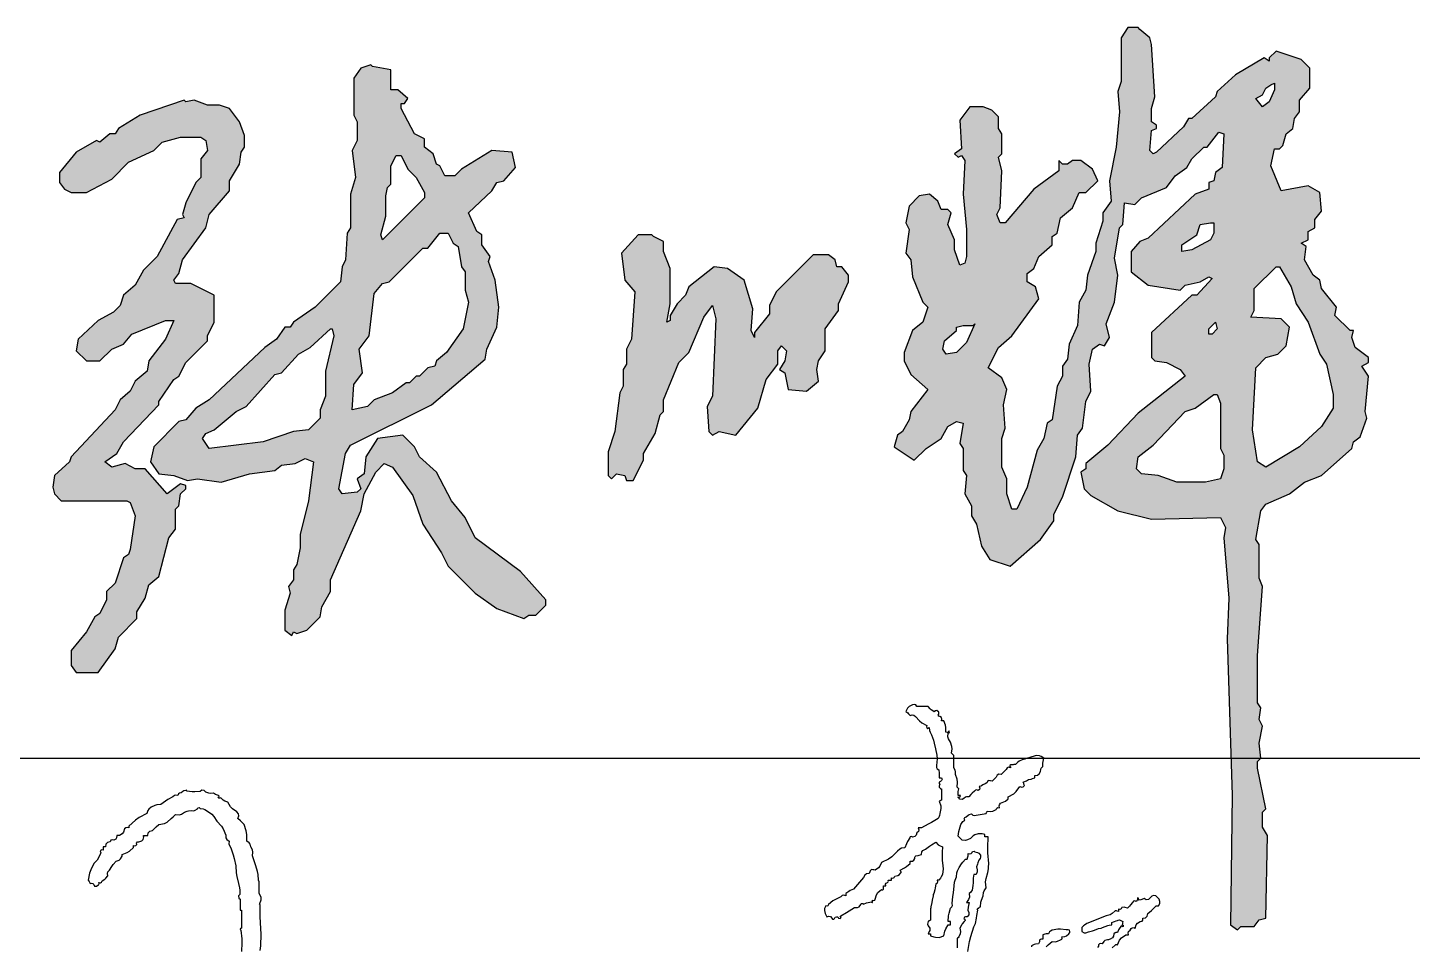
# Model space of a CAD drawing. Header units: millimetres. Extents: x 2359 to 61759, y 2141 to 44141.
# Drawn here: x 58725 to 60022, y 13033 to 13892 of the extents above; entities that cross this region are included whole.
import ezdxf

# ---------------------------------------------------------------- set-up
doc = ezdxf.new("R2010")
doc.units = ezdxf.units.MM
doc.header["$LTSCALE"] = 800
doc.layers.add('SX-TK-HF-20190012-S001-QM$0$电子签明', color=7, linetype='Continuous')

# ---------------------------------------------------------------- blocks, each defined once
blk = doc.blocks.new('AX-TK-HF-20190012-S001-TQ2$0$BZTQ')
at = {"color": 4}
blk.add_line((-70, 100.675), (0, 100.675), dxfattribs=at)
blk = doc.blocks.new('AX-TK-HF-20190012-S001-TQ2')
blk.add_blockref('AX-TK-HF-20190012-S001-TQ2$0$BZTQ', (0, 0))
blk = doc.blocks.new('SX-TK-HF-20190012-S001-QM$0$zhmh')
at = {"layer": 'SX-TK-HF-20190012-S001-QM$0$电子签明', "linetype": 'Continuous'}
h = blk.add_hatch(color=0, dxfattribs=at)
h.dxf.hatch_style = 1
h.paths.add_polyline_path([(444, 30), (441, 26), (441, 20), (438, 14), (435, -6), (432, -8), (430, -17), (426, -24), (420, -46), (414, -59), (411, -59), (408, -50), (408, -41), (405, -34), (405, -17), (407, -11), (406, 3), (408, 12), (405, 19), (397, 25), (403, 37), (411, 44), (427, 66), (425, 73), (420, 76), (420, 81), (424, 84), (427, 91), (435, 98), (435, 103), (438, 105), (440, 114), (447, 120), (451, 129), (455, 129), (462, 136), (459, 143), (452, 148), (447, 148), (444, 146), (441, 146), (439, 148), (439, 142), (424, 131), (407, 111), (404, 111), (402, 116), (404, 120), (405, 142), (403, 150), (405, 152), (405, 164), (403, 167), (403, 174), (399, 178), (394, 180), (386, 180), (380, 172), (381, 155), (377, 152), (379, 150), (381, 151), (383, 148), (382, 128), (384, 107), (384, 91), (383, 87), (380, 86), (377, 95), (377, 101), (373, 110), (375, 117), (373, 119), (369, 119), (367, 124), (362, 128), (356, 127), (350, 121), (348, 111), (350, 107), (348, 93), (351, 89), (352, 79), (358, 64), (361, 61), (358, 52), (352, 47), (347, 34), (347, 29), (351, 21), (361, 12), (351, -1), (350, -6), (346, -13), (343, -15), (341, -22), (353, -30), (360, -23), (369, -17), (373, -10), (378, -7), (382, -8), (380, -20), (382, -23), (382, -36), (384, -39), (383, -50), (387, -57), (387, -63), (390, -68), (393, -81), (398, -89), (410, -93), (428, -77), (436, -66), (436, -62), (441, -52), (449, -28), (450, -15), (453, -11), (455, 5), (458, 11), (457, 27), (459, 36), (463, 39), (466, 38), (469, 43), (467, 51), (472, 64), (474, 80), (472, 90), (475, 108), (477, 110), (478, 123), (484, 122), (488, 126), (503, 132), (508, 139), (515, 144), (518, 149), (525, 156), (527, 156), (534, 165), (537, 164), (536, 144), (532, 141), (531, 136), (528, 135), (528, 131), (520, 128), (492, 102), (487, 100), (482, 94), (482, 82), (492, 74), (511, 71), (514, 74), (523, 76), (528, 79), (530, 78), (521, 68), (518, 68), (494, 46), (494, 31), (496, 29), (503, 28), (511, 24), (514, 20), (486, -2), (468, -21), (455, -32), (455, -35), (452, -37), (454, -47), (458, -51), (474, -60), (494, -65), (535, -64), (538, -70), (537, -76), (540, -112), (539, -136), (542, -229), (541, -306), (545, -309), (547, -307), (555, -307), (558, -303), (562, -302), (563, -253), (560, -248), (560, -239), (562, -237), (557, -213), (557, -209), (559, -207), (558, -198), (560, -188), (558, -184), (559, -177), (557, -174), (557, -146), (560, -105), (558, -100), (558, -80), (556, -77), (559, -60), (562, -56), (576, -50), (585, -43), (595, -39), (613, -23), (614, -19), (618, -16), (622, -5), (621, -1), (623, 20), (619, 26), (623, 28), (623, 31), (615, 37), (613, 43), (614, 47), (612, 47), (603, 56), (604, 61), (595, 72), (594, 77), (590, 80), (585, 89), (586, 97), (583, 99), (587, 101), (587, 106), (591, 108), (591, 113), (595, 118), (594, 129), (587, 133), (571, 130), (565, 145), (567, 155), (570, 155), (572, 157), (574, 164), (578, 167), (579, 173), (582, 177), (582, 184), (588, 191), (588, 203), (583, 208), (568, 213), (564, 209), (564, 207), (561, 209), (544, 199), (533, 189), (532, 186), (518, 173), (516, 173), (513, 168), (497, 153), (495, 152), (493, 154), (494, 166), (497, 167), (497, 169), (494, 171), (494, 179), (496, 186), (494, 217), (493, 221), (487, 226), (486, 227), (480, 227), (476, 221), (476, 195), (474, 189), (475, 177), (473, 156), (469, 136), (470, 124), (465, 117), (465, 112), (461, 99), (461, 94), (456, 80), (455, 71), (451, 64), (450, 50), (445, 39)])
h.paths.add_polyline_path([(389, 51), (384, 40), (378, 34), (372, 33), (370, 36), (371, 41), (378, 47), (378, 49), (382, 50), (388, 50)], flags=16)
h.paths.add_polyline_path([(514, -1), (520, 1), (531, 9), (533, 9), (535, 4), (535, -23), (537, -27), (537, -35), (535, -41), (526, -43), (509, -43), (498, -39), (488, -38), (485, -35), (486, -28), (495, -21)], flags=16)
h.paths.add_polyline_path([(528, 45), (528, 48), (531, 51), (532, 52), (533, 48), (530, 45)], flags=16)
h.paths.add_polyline_path([(512, 94), (512, 98), (521, 104), (523, 110), (529, 111), (531, 111), (531, 105), (529, 101), (518, 95)], flags=16)
h.paths.add_polyline_path([(553, 55), (555, 59), (555, 72), (568, 85), (570, 85), (577, 73), (580, 63), (587, 52), (594, 33), (598, 27), (602, 9), (602, 1), (595, -10), (582, -22), (562, -34), (557, -31), (554, -12), (556, 25), (562, 31), (569, 33), (574, 38), (576, 49), (571, 54)], flags=16)
h.paths.add_polyline_path([(560, 180), (556, 185), (560, 187), (562, 191), (565, 193), (567, 194), (567, 190), (564, 183)], flags=16)
h = blk.add_hatch(color=0, dxfattribs=at)
h.dxf.hatch_style = 1
h.paths.add_polyline_path([(-3, 61), (-16, 52), (-18, 49), (-21, 49), (-26, 42), (-33, 37), (-66, 6), (-74, 1), (-80, -6), (-84, -7), (-99, -22), (-101, -31), (-96, -38), (-87, -39), (-79, -42), (-73, -41), (-59, -43), (-42, -38), (-27, -36), (-23, -33), (-15, -32), (-9, -29), (-4, -31), (-7, -54), (-12, -74), (-12, -82), (-14, -92), (-16, -95), (-16, -101), (-19, -105), (-18, -109), (-21, -119), (-21, -131), (-17, -134), (-16, -132), (-14, -133), (-8, -131), (0, -123), (1, -117), (6, -108), (6, -101), (24, -60), (26, -50), (33, -37), (38, -32), (43, -34), (55, -51), (61, -68), (72, -85), (76, -93), (92, -109), (105, -118), (121, -124), (124, -122), (128, -122), (134, -116), (134, -113), (119, -96), (92, -76), (86, -64), (78, -54), (69, -37), (59, -28), (56, -22), (49, -15), (34, -17), (27, -28), (26, -38), (22, -41), (24, -47), (22, -49), (13, -50), (11, -47), (15, -26), (18, -21), (66, 3), (98, 30), (99, 36), (105, 49), (106, 61), (104, 77), (100, 88), (101, 91), (96, 98), (96, 104), (93, 106), (88, 117), (102, 130), (105, 135), (109, 136), (116, 144), (114, 153), (102, 154), (84, 143), (80, 139), (74, 139), (71, 145), (69, 146), (67, 152), (62, 156), (62, 161), (56, 164), (48, 179), (48, 182), (50, 182), (52, 185), (46, 190), (42, 190), (42, 202), (31, 204), (30, 205), (24, 203), (20, 197), (20, 175), (22, 171), (22, 160), (19, 154), (21, 138), (18, 128), (18, 108), (16, 105), (15, 89), (13, 85), (12, 76)])
h.paths.add_polyline_path([(32, 69), (37, 75), (41, 76), (61, 96), (64, 96), (71, 105), (76, 105), (79, 99), (82, 97), (84, 85), (86, 82), (86, 71), (88, 64), (85, 48), (75, 34), (69, 29), (68, 26), (64, 25), (59, 20), (57, 20), (53, 16), (51, 16), (43, 10), (32, 6), (28, 2), (19, 0), (20, 15), (25, 22), (23, 36), (29, 44)], flags=16)
h.paths.add_polyline_path([(7, 48), (8, 44), (3, 23), (3, 8), (0, 0), (0, -5), (-7, -12), (-16, -13), (-34, -19), (-66, -23), (-70, -17), (-68, -14), (-63, -12), (-50, -1), (-44, 2), (-27, 21), (-23, 22), (-13, 33), (-6, 37), (6, 48)], flags=16)
h.paths.add_polyline_path([(37, 101), (36, 104), (39, 115), (39, 127), (40, 132), (42, 134), (42, 145), (45, 151), (48, 151), (52, 143), (57, 138), (62, 129), (62, 126)], flags=16)
h = blk.add_hatch(color=0, dxfattribs=at)
h.dxf.hatch_style = 1
h.paths.add_polyline_path([(-86, 75), (-87, 77), (-84, 81), (-82, 89), (-68, 108), (-66, 116), (-54, 130), (-54, 136), (-48, 146), (-47, 153), (-45, 156), (-45, 163), (-48, 171), (-54, 179), (-60, 181), (-67, 181), (-75, 184), (-80, 183), (-81, 184), (-107, 175), (-120, 167), (-122, 164), (-125, 164), (-131, 159), (-133, 160), (-145, 153), (-155, 141), (-155, 135), (-152, 131), (-148, 129), (-139, 129), (-124, 137), (-114, 147), (-99, 154), (-94, 159), (-83, 162), (-71, 162), (-68, 160), (-67, 154), (-71, 149), (-71, 138), (-74, 135), (-80, 123), (-82, 116), (-81, 114), (-85, 113), (-97, 91), (-105, 83), (-110, 74), (-117, 68), (-119, 62), (-123, 58), (-132, 53), (-144, 42), (-145, 35), (-139, 29), (-131, 29), (-124, 36), (-117, 39), (-112, 45), (-92, 53), (-87, 53), (-92, 42), (-102, 29), (-103, 23), (-110, 17), (-113, 11), (-119, 6), (-122, 0), (-148, -28), (-149, -31), (-158, -39), (-159, -46), (-158, -50), (-154, -54), (-115, -54), (-113, -55), (-110, -63), (-113, -83), (-114, -86), (-117, -88), (-122, -103), (-127, -108), (-127, -113), (-131, -121), (-134, -123), (-139, -132), (-148, -143), (-148, -152), (-145, -156), (-132, -156), (-122, -142), (-120, -135), (-109, -124), (-109, -120), (-104, -112), (-102, -104), (-96, -99), (-90, -76), (-86, -71), (-86, -59), (-84, -57), (-83, -50), (-80, -47), (-80, -45), (-83, -44), (-91, -50), (-104, -35), (-110, -35), (-116, -32), (-124, -34), (-128, -31), (-121, -26), (-117, -19), (-96, 3), (-96, 5), (-87, 18), (-84, 20), (-80, 28), (-67, 41), (-67, 44), (-63, 52), (-63, 68), (-77, 75)])
h = blk.add_hatch(color=0, dxfattribs=at)
h.dxf.hatch_style = 1
h.paths.add_polyline_path([(219, 34), (228, 55), (233, 62), (235, 54), (233, 8), (230, 2), (231, -13), (233, -15), (237, -13), (247, -15), (260, 1), (265, 18), (272, 27), (272, 35), (274, 38), (277, 35), (276, 29), (273, 24), (276, 22), (278, 12), (289, 11), (296, 17), (295, 24), (296, 29), (300, 35), (300, 48), (308, 59), (308, 63), (314, 76), (314, 80), (310, 85), (307, 85), (306, 89), (302, 92), (293, 92), (271, 70), (267, 62), (267, 57), (258, 46), (258, 43), (256, 47), (257, 60), (252, 77), (242, 84), (234, 85), (219, 73), (217, 68), (212, 63), (208, 56), (208, 53), (206, 52), (208, 63), (208, 84), (204, 94), (204, 100), (198, 103), (197, 104), (189, 104), (179, 93), (181, 77), (187, 70), (185, 42), (182, 36), (182, 27), (180, 24), (180, 14), (178, 10), (175, -13), (171, -25), (171, -39), (173, -41), (176, -38), (181, -39), (182, -42), (186, -42), (192, -30), (192, -26), (199, -14), (202, -3), (204, -1), (204, 6), (213, 28)])
at = {"layer": 'SX-TK-HF-20190012-S001-QM$0$电子签明', "color": 0, "linetype": 'Continuous'}
for points in [[(487, 226), (486, 227), (480, 227), (476, 221), (476, 195), (474, 189), (475, 177), (473, 156), (469, 136), (470, 124), (465, 117), (465, 112), (461, 99), (461, 94), (456, 80), (455, 71), (451, 64), (450, 50), (445, 39), (444, 30), (441, 26), (441, 20), (438, 14), (435, -6), (432, -8), (430, -17), (426, -24), (420, -46), (414, -59), (411, -59), (408, -50), (408, -41), (405, -34), (405, -17), (407, -11), (406, 3), (408, 12), (405, 19), (397, 25), (403, 37), (411, 44), (427, 66), (425, 73), (420, 76), (420, 81), (424, 84), (427, 91), (435, 98), (435, 103), (438, 105), (440, 114), (447, 120), (451, 129), (455, 129), (462, 136), (459, 143), (452, 148), (447, 148), (444, 146), (441, 146), (439, 148), (439, 142), (424, 131), (407, 111), (404, 111), (402, 116), (404, 120), (405, 142), (403, 150), (405, 152), (405, 164), (403, 167), (403, 174), (399, 178), (394, 180), (386, 180), (380, 172), (381, 155), (377, 152), (379, 150), (381, 151), (383, 148), (382, 128), (384, 107), (384, 91), (383, 87), (380, 86), (377, 95), (377, 101), (373, 110), (375, 117), (373, 119), (369, 119), (367, 124), (362, 128), (356, 127), (350, 121), (348, 111), (350, 107), (348, 93), (351, 89), (352, 79), (358, 64), (361, 61), (358, 52), (352, 47), (347, 34), (347, 29), (351, 21), (361, 12), (351, -1), (350, -6), (346, -13), (343, -15), (341, -22), (353, -30), (360, -23), (369, -17), (373, -10), (378, -7), (382, -8), (380, -20), (382, -23), (382, -36), (384, -39), (383, -50), (387, -57), (387, -63), (390, -68), (393, -81), (398, -89), (410, -93), (428, -77), (436, -66), (436, -62), (441, -52), (449, -28), (450, -15), (453, -11), (455, 5), (458, 11), (457, 27), (459, 36), (463, 39), (466, 38), (469, 43), (467, 51), (472, 64), (474, 80), (472, 90), (475, 108), (477, 110), (478, 123), (484, 122), (488, 126), (503, 132), (508, 139), (515, 144), (518, 149), (525, 156), (527, 156), (534, 165), (537, 164), (536, 144), (532, 141), (531, 136), (528, 135), (528, 131), (520, 128), (492, 102), (487, 100), (482, 94), (482, 82), (492, 74), (511, 71), (514, 74), (523, 76), (528, 79), (530, 78), (521, 68), (518, 68), (494, 46), (494, 31), (496, 29), (503, 28), (511, 24), (514, 20), (486, -2), (468, -21), (455, -32), (455, -35), (452, -37), (454, -47), (458, -51), (474, -60), (494, -65), (535, -64), (538, -70), (537, -76), (540, -112), (539, -136), (542, -229), (541, -306), (545, -309), (547, -307), (555, -307), (558, -303), (562, -302), (563, -253), (560, -248), (560, -239), (562, -237), (557, -213), (557, -209), (559, -207), (558, -198), (560, -188), (558, -184), (559, -177), (557, -174), (557, -146), (560, -105), (558, -100), (558, -80), (556, -77), (559, -60), (562, -56), (576, -50), (585, -43), (595, -39), (613, -23), (614, -19), (618, -16), (622, -5), (621, -1), (623, 20), (619, 26), (623, 28), (623, 31), (615, 37), (613, 43), (614, 47), (612, 47), (603, 56), (604, 61), (595, 72), (594, 77), (590, 80), (585, 89), (586, 97), (583, 99), (587, 101), (587, 106), (591, 108), (591, 113), (595, 118), (594, 129), (587, 133), (571, 130), (565, 145), (567, 155), (570, 155), (572, 157), (574, 164), (578, 167), (579, 173), (582, 177), (582, 184), (588, 191), (588, 203), (583, 208), (568, 213), (564, 209), (564, 207), (561, 209), (544, 199), (533, 189), (532, 186), (518, 173), (516, 173), (513, 168), (497, 153), (495, 152), (493, 154), (494, 166), (497, 167), (497, 169), (494, 171), (494, 179), (496, 186), (494, 217), (493, 221), (487, 226)], [(31, 204), (30, 205), (24, 203), (20, 197), (20, 175), (22, 171), (22, 160), (19, 154), (21, 138), (18, 128), (18, 108), (16, 105), (15, 89), (13, 85), (12, 76), (-3, 61), (-16, 52), (-18, 49), (-21, 49), (-26, 42), (-33, 37), (-66, 6), (-74, 1), (-80, -6), (-84, -7), (-99, -22), (-101, -31), (-96, -38), (-87, -39), (-79, -42), (-73, -41), (-59, -43), (-42, -38), (-27, -36), (-23, -33), (-15, -32), (-9, -29), (-4, -31), (-7, -54), (-12, -74), (-12, -82), (-14, -92), (-16, -95), (-16, -101), (-19, -105), (-18, -109), (-21, -119), (-21, -131), (-17, -134), (-16, -132), (-14, -133), (-8, -131), (0, -123), (1, -117), (6, -108), (6, -101), (24, -60), (26, -50), (33, -37), (38, -32), (43, -34), (55, -51), (61, -68), (72, -85), (76, -93), (92, -109), (105, -118), (121, -124), (124, -122), (128, -122), (134, -116), (134, -113), (119, -96), (92, -76), (86, -64), (78, -54), (69, -37), (59, -28), (56, -22), (49, -15), (34, -17), (27, -28), (26, -38), (22, -41), (24, -47), (22, -49), (13, -50), (11, -47), (15, -26), (18, -21), (66, 3), (98, 30), (99, 36), (105, 49), (106, 61), (104, 77), (100, 88), (101, 91), (96, 98), (96, 104), (93, 106), (88, 117), (102, 130), (105, 135), (109, 136), (116, 144), (114, 153), (102, 154), (84, 143), (80, 139), (74, 139), (71, 145), (69, 146), (67, 152), (62, 156), (62, 161), (56, 164), (48, 179), (48, 182), (50, 182), (52, 185), (46, 190), (42, 190), (42, 202), (31, 204)], [(565, 193), (567, 194), (567, 190), (564, 183), (560, 180), (556, 185), (560, 187), (562, 191), (565, 193)], [(-80, 183), (-81, 184), (-107, 175), (-120, 167), (-122, 164), (-125, 164), (-131, 159), (-133, 160), (-145, 153), (-155, 141), (-155, 135), (-152, 131), (-148, 129), (-139, 129), (-124, 137), (-114, 147), (-99, 154), (-94, 159), (-83, 162), (-71, 162), (-68, 160), (-67, 154), (-71, 149), (-71, 138), (-74, 135), (-80, 123), (-82, 116), (-81, 114), (-85, 113), (-97, 91), (-105, 83), (-110, 74), (-117, 68), (-119, 62), (-123, 58), (-132, 53), (-144, 42), (-145, 35), (-139, 29), (-131, 29), (-124, 36), (-117, 39), (-112, 45), (-92, 53), (-87, 53), (-92, 42), (-102, 29), (-103, 23), (-110, 17), (-113, 11), (-119, 6), (-122, 0), (-148, -28), (-149, -31), (-158, -39), (-159, -46), (-158, -50), (-154, -54), (-115, -54), (-113, -55), (-110, -63), (-113, -83), (-114, -86), (-117, -88), (-122, -103), (-127, -108), (-127, -113), (-131, -121), (-134, -123), (-139, -132), (-148, -143), (-148, -152), (-145, -156), (-132, -156), (-122, -142), (-120, -135), (-109, -124), (-109, -120), (-104, -112), (-102, -104), (-96, -99), (-90, -76), (-86, -71), (-86, -59), (-84, -57), (-83, -50), (-80, -47), (-80, -45), (-83, -44), (-91, -50), (-104, -35), (-110, -35), (-116, -32), (-124, -34), (-128, -31), (-121, -26), (-117, -19), (-96, 3), (-96, 5), (-87, 18), (-84, 20), (-80, 28), (-67, 41), (-67, 44), (-63, 52), (-63, 68), (-77, 75), (-86, 75), (-87, 77), (-84, 81), (-82, 89), (-68, 108), (-66, 116), (-54, 130), (-54, 136), (-48, 146), (-47, 153), (-45, 156), (-45, 163), (-48, 171), (-54, 179), (-60, 181), (-67, 181), (-75, 184), (-80, 183)], [(45, 151), (48, 151), (52, 143), (57, 138), (62, 129), (62, 126), (37, 101), (36, 104), (39, 115), (39, 127), (40, 132), (42, 134), (42, 145), (45, 151)], [(529, 111), (531, 111), (531, 105), (529, 101), (518, 95), (512, 94), (512, 98), (521, 104), (523, 110), (529, 111)], [(71, 105), (76, 105), (79, 99), (82, 97), (84, 85), (86, 82), (86, 71), (88, 64), (85, 48), (75, 34), (69, 29), (68, 26), (64, 25), (59, 20), (57, 20), (53, 16), (51, 16), (43, 10), (32, 6), (28, 2), (19, 0), (20, 15), (25, 22), (23, 36), (29, 44), (32, 69), (37, 75), (41, 76), (61, 96), (64, 96), (71, 105)], [(198, 103), (197, 104), (189, 104), (179, 93), (181, 77), (187, 70), (185, 42), (182, 36), (182, 27), (180, 24), (180, 14), (178, 10), (175, -13), (171, -25), (171, -39), (173, -41), (176, -38), (181, -39), (182, -42), (186, -42), (192, -30), (192, -26), (199, -14), (202, -3), (204, -1), (204, 6), (213, 28), (219, 34), (228, 55), (233, 62), (235, 54), (233, 8), (230, 2), (231, -13), (233, -15), (237, -13), (247, -15), (260, 1), (265, 18), (272, 27), (272, 35), (274, 38), (277, 35), (276, 29), (273, 24), (276, 22), (278, 12), (289, 11), (296, 17), (295, 24), (296, 29), (300, 35), (300, 48), (308, 59), (308, 63), (314, 76), (314, 80), (310, 85), (307, 85), (306, 89), (302, 92), (293, 92), (271, 70), (267, 62), (267, 57), (258, 46), (258, 43), (256, 47), (257, 60), (252, 77), (242, 84), (234, 85), (219, 73), (217, 68), (212, 63), (208, 56), (208, 53), (206, 52), (208, 63), (208, 84), (204, 94), (204, 100), (198, 103)], [(568, 85), (570, 85), (577, 73), (580, 63), (587, 52), (594, 33), (598, 27), (602, 9), (602, 1), (595, -10), (582, -22), (562, -34), (557, -31), (554, -12), (556, 25), (562, 31), (569, 33), (574, 38), (576, 49), (571, 54), (553, 55), (555, 59), (555, 72), (568, 85)], [(382, 50), (388, 50), (389, 51), (384, 40), (378, 34), (372, 33), (370, 36), (371, 41), (378, 47), (378, 49), (382, 50)], [(531, 51), (532, 52), (533, 48), (530, 45), (528, 45), (528, 48), (531, 51)], [(6, 48), (7, 48), (8, 44), (3, 23), (3, 8), (0, 0), (0, -5), (-7, -12), (-16, -13), (-34, -19), (-66, -23), (-70, -17), (-68, -14), (-63, -12), (-50, -1), (-44, 2), (-27, 21), (-23, 22), (-13, 33), (-6, 37), (6, 48)], [(531, 9), (533, 9), (535, 4), (535, -23), (537, -27), (537, -35), (535, -41), (526, -43), (509, -43), (498, -39), (488, -38), (485, -35), (486, -28), (495, -21), (514, -1), (520, 1), (531, 9)]]:
    blk.add_lwpolyline(points, dxfattribs=at)
blk = doc.blocks.new('SX-TK-HF-20190012-S001-QM$0$马传喜', base_point=(11.482, 19.802))
at = {"layer": 'SX-TK-HF-20190012-S001-QM$0$电子签明'}
for points in [[(37.632, 26.122), (37.667, 26.152), (37.674, 26.16), (37.684, 26.163), (37.695, 26.158), (37.723, 26.217), (37.747, 26.245), (37.799, 26.283), (37.813, 26.283), (37.82, 26.283), (37.834, 26.283), (37.828, 26.307), (37.835, 26.326), (37.855, 26.339), (37.866, 26.36), (37.88, 26.37), (37.903, 26.374), (37.906, 26.368), (37.911, 26.366), (37.917, 26.367), (37.931, 26.406), (37.946, 26.426), (37.98, 26.45), (37.995, 26.451), (38.003, 26.454), (38.014, 26.464), (38.014, 26.475), (38.014, 26.481), (38.014, 26.492), (38.048, 26.496), (38.069, 26.515), (38.077, 26.547), (38.119, 26.586), (38.14, 26.605), (38.181, 26.645), (38.192, 26.645), (38.198, 26.645), (38.209, 26.645), (38.225, 26.674), (38.227, 26.697), (38.216, 26.728), (38.199, 26.745), (38.191, 26.753), (38.174, 26.77), (38.144, 26.772), (38.125, 26.764), (38.105, 26.742), (38.082, 26.722), (38.055, 26.719), (38.028, 26.735), (38.002, 26.723), (37.988, 26.718), (37.959, 26.714), (37.965, 26.725), (37.957, 26.741), (37.945, 26.742), (37.947, 26.724), (37.943, 26.713), (37.931, 26.7), (37.912, 26.707), (37.895, 26.702), (37.883, 26.686), (37.86, 26.656), (37.847, 26.642), (37.82, 26.617), (37.793, 26.625), (37.778, 26.627), (37.751, 26.624), (37.742, 26.607), (37.727, 26.6), (37.709, 26.603), (37.709, 26.592), (37.709, 26.586), (37.709, 26.575), (37.692, 26.579), (37.684, 26.58), (37.667, 26.582), (37.629, 26.548), (37.605, 26.534), (37.556, 26.52), (37.459, 26.481), (37.41, 26.462), (37.313, 26.422), (37.286, 26.405), (37.274, 26.395), (37.25, 26.374), (37.25, 26.354), (37.25, 26.345), (37.25, 26.325), (37.28, 26.309), (37.302, 26.307), (37.334, 26.318), (37.385, 26.332), (37.41, 26.34), (37.459, 26.36), (37.493, 26.366), (37.511, 26.372), (37.542, 26.388), (37.575, 26.399), (37.592, 26.403), (37.626, 26.409), (37.626, 26.42), (37.626, 26.425), (37.626, 26.436), (37.648, 26.445), (37.659, 26.449), (37.681, 26.457), (37.698, 26.463), (37.706, 26.465), (37.723, 26.471), (37.739, 26.462), (37.747, 26.458), (37.764, 26.45), (37.761, 26.434), (37.76, 26.425), (37.757, 26.409), (37.766, 26.402), (37.766, 26.387), (37.757, 26.381), (37.755, 26.389), (37.744, 26.393), (37.737, 26.388), (37.717, 26.359), (37.708, 26.344), (37.695, 26.311), (37.678, 26.313), (37.666, 26.309), (37.653, 26.297), (37.648, 26.264), (37.634, 26.245), (37.605, 26.228), (37.591, 26.223), (37.584, 26.221), (37.57, 26.221), (37.54, 26.21), (37.525, 26.199), (37.507, 26.172), (37.487, 26.176), (37.474, 26.172), (37.459, 26.158), (37.461, 26.141), (37.449, 26.126)], [(36.808, 26.131), (36.832, 26.157), (36.882, 26.2), (36.925, 26.197), (36.949, 26.202), (36.986, 26.221), (37, 26.227), (37.006, 26.242), (37, 26.256), (37.04, 26.26), (37.062, 26.27), (37.091, 26.297), (37.1, 26.311), (37.102, 26.323), (37.098, 26.339), (37.081, 26.343), (37.073, 26.344), (37.056, 26.346), (36.987, 26.355), (36.95, 26.353), (36.882, 26.339), (36.859, 26.329), (36.847, 26.319), (36.834, 26.297), (36.805, 26.295), (36.791, 26.292), (36.764, 26.283), (36.764, 26.261), (36.764, 26.25), (36.764, 26.228), (36.747, 26.23), (36.735, 26.226), (36.723, 26.214), (36.725, 26.197), (36.721, 26.185), (36.709, 26.172), (36.674, 26.167), (36.656, 26.161), (36.625, 26.145), (36.625, 26.133)], [(35.827, 26.075), (35.851, 26.199), (35.867, 26.26), (35.903, 26.381), (35.911, 26.397), (35.915, 26.406), (35.924, 26.422), (35.935, 26.489), (35.94, 26.522), (35.952, 26.589), (35.946, 26.6), (35.953, 26.615), (35.965, 26.617), (35.97, 26.626), (35.976, 26.629), (35.986, 26.631), (35.992, 26.688), (36, 26.717), (36.021, 26.77), (36.025, 26.811), (36.033, 26.833), (36.056, 26.867), (36.051, 26.945), (36.056, 26.986), (36.077, 27.061), (36.085, 27.105), (36.088, 27.128), (36.09, 27.173), (36.08, 27.306), (36.078, 27.373), (36.084, 27.506), (36.067, 27.506), (36.058, 27.506), (36.042, 27.506), (36.042, 27.517), (36.042, 27.523), (36.042, 27.534), (36.009, 27.541), (35.992, 27.542), (35.958, 27.541), (35.916, 27.528), (35.894, 27.516), (35.861, 27.485), (35.823, 27.466), (35.799, 27.461), (35.757, 27.464), (35.738, 27.484), (35.728, 27.493), (35.708, 27.513), (35.716, 27.572), (35.723, 27.602), (35.743, 27.659), (35.758, 27.685), (35.768, 27.697), (35.792, 27.714), (35.784, 27.73), (35.79, 27.748), (35.806, 27.756), (35.831, 27.774), (35.845, 27.782), (35.875, 27.791), (35.892, 27.776), (35.908, 27.772), (35.931, 27.777), (35.981, 27.785), (36.006, 27.789), (36.056, 27.798), (36.061, 27.809), (36.064, 27.814), (36.07, 27.826), (36.115, 27.822), (36.14, 27.826), (36.181, 27.846), (36.189, 27.863), (36.204, 27.87), (36.222, 27.867), (36.218, 27.89), (36.222, 27.905), (36.236, 27.923), (36.277, 27.941), (36.297, 27.952), (36.334, 27.978), (36.334, 27.989), (36.334, 27.995), (36.334, 28.006), (36.401, 28.043), (36.433, 28.07), (36.479, 28.131), (36.501, 28.123), (36.52, 28.128), (36.535, 28.145), (36.529, 28.162), (36.527, 28.17), (36.521, 28.187), (36.548, 28.198), (36.56, 28.205), (36.584, 28.221), (36.618, 28.226), (36.635, 28.231), (36.667, 28.242), (36.667, 28.253), (36.667, 28.259), (36.667, 28.27), (36.7, 28.276), (36.72, 28.289), (36.736, 28.319), (36.739, 28.346), (36.746, 28.361), (36.764, 28.381), (36.764, 28.423), (36.767, 28.445), (36.778, 28.485), (36.744, 28.509), (36.722, 28.517), (36.681, 28.52), (36.645, 28.507), (36.627, 28.501), (36.591, 28.492), (36.557, 28.481), (36.541, 28.476), (36.507, 28.465), (36.47, 28.449), (36.452, 28.437), (36.424, 28.409), (36.404, 28.406), (36.395, 28.405), (36.375, 28.402), (36.364, 28.404), (36.353, 28.393), (36.354, 28.381), (36.36, 28.378), (36.362, 28.373), (36.361, 28.367), (36.338, 28.373), (36.319, 28.366), (36.306, 28.346), (36.281, 28.321), (36.268, 28.309), (36.243, 28.284), (36.215, 28.286), (36.194, 28.275), (36.181, 28.249), (36.161, 28.23), (36.152, 28.22), (36.132, 28.201), (36.113, 28.203), (36.103, 28.205), (36.084, 28.208), (36.064, 28.178), (36.047, 28.165), (36.014, 28.152), (35.998, 28.142), (35.99, 28.138), (35.972, 28.131), (35.979, 28.112), (35.974, 28.095), (35.958, 28.083), (35.941, 28.091), (35.924, 28.089), (35.91, 28.076), (35.882, 28.048), (35.868, 28.034), (35.84, 28.006), (35.814, 28.006), (35.799, 28.001), (35.778, 27.985), (35.758, 27.97), (35.731, 27.973), (35.715, 27.992), (35.71, 27.995), (35.708, 28), (35.708, 28.006), (35.719, 28), (35.735, 28.008), (35.736, 28.02), (35.725, 28.02), (35.72, 28.02), (35.708, 28.02), (35.708, 28.053), (35.709, 28.07), (35.715, 28.103), (35.707, 28.112), (35.703, 28.116), (35.695, 28.124), (35.7, 28.188), (35.695, 28.223), (35.674, 28.284), (35.673, 28.318), (35.669, 28.337), (35.653, 28.367), (35.653, 28.428), (35.653, 28.459), (35.653, 28.52), (35.642, 28.531), (35.636, 28.537), (35.625, 28.548), (35.633, 28.603), (35.63, 28.634), (35.611, 28.687), (35.587, 28.726), (35.58, 28.752), (35.583, 28.798), (35.594, 28.802), (35.598, 28.817), (35.59, 28.826), (35.584, 28.812), (35.57, 28.806), (35.556, 28.812), (35.555, 28.869), (35.549, 28.898), (35.528, 28.951), (35.517, 28.951), (35.511, 28.951), (35.5, 28.951), (35.506, 28.974), (35.499, 28.993), (35.479, 29.006), (35.467, 29.009), (35.46, 29.023), (35.465, 29.034), (35.466, 29.06), (35.442, 29.081), (35.417, 29.076), (35.416, 29.07), (35.408, 29.066), (35.403, 29.069), (35.372, 29.09), (35.357, 29.103), (35.333, 29.131), (35.278, 29.131), (35.25, 29.131), (35.194, 29.131), (35.18, 29.151), (35.162, 29.158), (35.139, 29.152), (35.097, 29.131), (35.077, 29.111), (35.055, 29.069), (35.079, 29.051), (35.09, 29.041), (35.111, 29.02), (35.136, 29.026), (35.154, 29.023), (35.174, 29.006), (35.224, 28.953), (35.255, 28.929), (35.319, 28.895), (35.314, 28.879), (35.316, 28.867), (35.326, 28.854), (35.331, 28.862), (35.337, 28.866), (35.347, 28.867), (35.351, 28.83), (35.357, 28.81), (35.375, 28.777), (35.4, 28.709), (35.41, 28.674), (35.424, 28.603), (35.443, 28.522), (35.446, 28.478), (35.438, 28.395), (35.437, 28.37), (35.445, 28.354), (35.465, 28.34), (35.47, 28.301), (35.472, 28.281), (35.472, 28.242), (35.483, 28.242), (35.489, 28.242), (35.5, 28.242), (35.507, 28.223), (35.502, 28.206), (35.486, 28.194), (35.473, 28.187), (35.47, 28.17), (35.479, 28.159), (35.47, 28.141), (35.473, 28.125), (35.486, 28.11), (35.489, 28.105), (35.494, 28.103), (35.5, 28.103), (35.5, 28.048), (35.5, 28.02), (35.5, 27.964), (35.489, 27.959), (35.483, 27.956), (35.472, 27.951), (35.49, 27.892), (35.492, 27.858), (35.479, 27.798), (35.476, 27.772), (35.471, 27.758), (35.458, 27.735), (35.376, 27.685), (35.335, 27.662), (35.25, 27.617), (35.233, 27.617), (35.225, 27.617), (35.208, 27.617), (35.217, 27.593), (35.213, 27.572), (35.194, 27.555), (35.184, 27.525), (35.169, 27.509), (35.139, 27.499), (35.128, 27.508), (35.11, 27.505), (35.104, 27.492), (35.075, 27.445), (35.062, 27.419), (35.042, 27.367), (35.002, 27.363), (34.98, 27.353), (34.951, 27.325), (34.881, 27.257), (34.838, 27.228), (34.75, 27.186), (34.732, 27.14), (34.714, 27.117), (34.673, 27.089), (34.654, 27.092), (34.644, 27.093), (34.625, 27.096), (34.61, 27.079), (34.604, 27.069), (34.597, 27.048), (34.564, 27.042), (34.544, 27.028), (34.528, 26.999), (34.477, 26.941), (34.452, 26.912), (34.403, 26.853), (34.362, 26.835), (34.342, 26.824), (34.305, 26.797), (34.305, 26.786), (34.305, 26.781), (34.305, 26.77), (34.281, 26.779), (34.261, 26.774), (34.243, 26.756), (34.177, 26.725), (34.146, 26.705), (34.09, 26.659), (34.082, 26.646), (34.07, 26.641), (34.055, 26.645), (34.04, 26.609), (34.039, 26.585), (34.048, 26.547), (34.058, 26.531), (34.062, 26.523), (34.069, 26.506), (34.093, 26.515), (34.114, 26.51), (34.132, 26.492), (34.138, 26.479), (34.156, 26.476), (34.166, 26.485), (34.175, 26.502), (34.19, 26.509), (34.208, 26.506), (34.216, 26.491), (34.237, 26.487), (34.25, 26.499), (34.241, 26.501), (34.237, 26.513), (34.243, 26.52), (34.313, 26.561), (34.347, 26.582), (34.416, 26.624), (34.45, 26.623), (34.471, 26.633), (34.493, 26.659), (34.498, 26.672), (34.518, 26.675), (34.528, 26.666), (34.565, 26.681), (34.585, 26.687), (34.625, 26.693), (34.628, 26.688), (34.633, 26.686), (34.639, 26.686), (34.639, 26.697), (34.639, 26.703), (34.639, 26.714), (34.653, 26.709), (34.667, 26.714), (34.673, 26.728), (34.688, 26.782), (34.707, 26.81), (34.75, 26.846), (34.761, 26.842), (34.77, 26.845), (34.778, 26.853), (34.778, 26.87), (34.778, 26.878), (34.778, 26.895), (34.789, 26.895), (34.794, 26.895), (34.805, 26.895), (34.802, 26.913), (34.81, 26.928), (34.826, 26.936), (34.835, 26.944), (34.838, 26.954), (34.833, 26.964), (34.85, 26.964), (34.858, 26.964), (34.875, 26.964), (34.875, 26.975), (34.875, 26.981), (34.875, 26.992), (34.893, 26.989), (34.908, 26.996), (34.917, 27.013), (34.955, 27.024), (34.975, 27.037), (35, 27.068), (34.991, 27.073), (34.987, 27.079), (34.986, 27.089), (35.038, 27.12), (35.063, 27.136), (35.111, 27.173), (35.111, 27.184), (35.111, 27.189), (35.111, 27.2), (35.137, 27.203), (35.153, 27.213), (35.167, 27.235), (35.168, 27.25), (35.171, 27.258), (35.181, 27.27), (35.209, 27.272), (35.223, 27.275), (35.25, 27.284), (35.256, 27.317), (35.269, 27.336), (35.299, 27.353), (35.349, 27.39), (35.376, 27.406), (35.431, 27.437), (35.458, 27.407), (35.476, 27.395), (35.514, 27.381), (35.508, 27.314), (35.507, 27.281), (35.507, 27.214), (35.518, 27.143), (35.52, 27.106), (35.514, 27.034), (35.496, 27.005), (35.486, 26.991), (35.465, 26.964), (35.457, 26.964), (35.453, 26.964), (35.444, 26.964), (35.451, 26.945), (35.446, 26.928), (35.431, 26.916), (35.421, 26.868), (35.415, 26.844), (35.403, 26.797), (35.398, 26.787), (35.397, 26.781), (35.396, 26.77), (35.385, 26.714), (35.379, 26.686), (35.368, 26.631), (35.365, 26.617), (35.364, 26.61), (35.361, 26.596), (35.361, 26.543), (35.361, 26.517), (35.361, 26.464), (35.35, 26.459), (35.344, 26.456), (35.333, 26.45), (35.327, 26.416), (35.333, 26.394), (35.354, 26.367), (35.353, 26.338), (35.348, 26.322), (35.333, 26.297), (35.344, 26.297), (35.35, 26.297), (35.361, 26.297), (35.361, 26.286), (35.361, 26.281), (35.361, 26.27), (35.405, 26.258), (35.427, 26.254), (35.472, 26.249), (35.495, 26.256), (35.506, 26.26), (35.528, 26.27), (35.543, 26.327), (35.555, 26.356), (35.583, 26.409), (35.595, 26.409), (35.6, 26.409), (35.611, 26.409), (35.611, 26.425), (35.611, 26.434), (35.611, 26.45), (35.6, 26.45), (35.595, 26.45), (35.583, 26.45), (35.589, 26.518), (35.595, 26.551), (35.611, 26.617), (35.631, 26.63), (35.638, 26.65), (35.632, 26.672), (35.643, 26.761), (35.649, 26.806), (35.66, 26.895), (35.663, 26.94), (35.669, 26.964), (35.688, 27.006), (35.692, 27.055), (35.7, 27.08), (35.722, 27.124), (35.749, 27.168), (35.765, 27.189), (35.799, 27.228), (35.807, 27.228), (35.811, 27.228), (35.82, 27.228), (35.828, 27.255), (35.831, 27.269), (35.833, 27.298), (35.853, 27.291), (35.869, 27.296), (35.882, 27.311), (35.888, 27.324), (35.906, 27.328), (35.917, 27.318), (35.948, 27.311), (35.965, 27.301), (35.986, 27.277), (35.986, 27.25), (35.981, 27.235), (35.965, 27.214), (35.954, 27.181), (35.949, 27.164), (35.938, 27.131), (35.947, 27.093), (35.946, 27.07), (35.931, 27.034), (35.92, 27.034), (35.914, 27.034), (35.903, 27.034), (35.899, 27.017), (35.898, 27.009), (35.896, 26.992), (35.895, 26.931), (35.892, 26.9), (35.882, 26.839), (35.87, 26.821), (35.863, 26.812), (35.847, 26.797), (35.848, 26.751), (35.839, 26.725), (35.813, 26.686), (35.827, 26.686), (35.833, 26.686), (35.847, 26.686), (35.837, 26.648), (35.832, 26.628), (35.827, 26.589), (35.843, 26.56), (35.84, 26.532), (35.82, 26.506), (35.801, 26.509), (35.786, 26.502), (35.778, 26.485), (35.79, 26.478), (35.794, 26.461), (35.785, 26.45), (35.759, 26.419), (35.748, 26.402), (35.729, 26.367), (35.736, 26.323), (35.733, 26.297), (35.715, 26.256), (35.71, 26.247), (35.704, 26.243), (35.695, 26.242), (35.695, 26.161), (35.695, 26.121)], [(26.997, 26.089), (27.005, 26.145), (27.009, 26.289), (27.007, 26.362), (26.998, 26.506), (26.998, 26.567), (26.998, 26.597), (26.998, 26.659), (26.992, 26.659), (26.988, 26.667), (26.991, 26.672), (27.011, 26.719), (27.009, 26.754), (26.984, 26.797), (26.984, 26.859), (26.984, 26.889), (26.984, 26.95), (26.978, 26.951), (26.974, 26.959), (26.977, 26.964), (26.97, 27.037), (26.963, 27.074), (26.943, 27.145), (26.927, 27.195), (26.919, 27.22), (26.901, 27.27), (26.907, 27.315), (26.902, 27.341), (26.88, 27.381), (26.87, 27.413), (26.859, 27.43), (26.831, 27.45), (26.83, 27.535), (26.823, 27.578), (26.797, 27.659), (26.766, 27.689), (26.751, 27.705), (26.72, 27.735), (26.729, 27.768), (26.725, 27.791), (26.706, 27.819), (26.651, 27.853), (26.626, 27.88), (26.595, 27.937), (26.555, 27.95), (26.535, 27.963), (26.505, 27.992), (26.492, 27.987), (26.48, 27.989), (26.47, 27.999), (26.479, 28.001), (26.483, 28.013), (26.477, 28.02), (26.451, 28.028), (26.438, 28.034), (26.415, 28.048), (26.375, 28.046), (26.355, 28.049), (26.317, 28.062), (26.299, 28.083), (26.27, 28.086), (26.248, 28.069), (26.181, 28.065), (26.147, 28.067), (26.081, 28.076), (26.081, 28.082), (26.073, 28.086), (26.067, 28.083), (26.043, 28.078), (26.03, 28.072), (26.012, 28.055), (25.991, 28.05), (25.979, 28.04), (25.97, 28.02), (25.945, 28.026), (25.927, 28.022), (25.908, 28.006), (25.845, 27.97), (25.814, 27.95), (25.755, 27.909), (25.706, 27.904), (25.68, 27.897), (25.637, 27.874), (25.608, 27.849), (25.596, 27.833), (25.581, 27.798), (25.485, 27.745), (25.439, 27.712), (25.359, 27.638), (25.359, 27.63), (25.359, 27.625), (25.359, 27.617), (25.336, 27.622), (25.321, 27.618), (25.303, 27.603), (25.29, 27.564), (25.275, 27.544), (25.241, 27.52), (25.227, 27.52), (25.22, 27.52), (25.206, 27.52), (25.204, 27.494), (25.194, 27.478), (25.171, 27.464), (25.151, 27.469), (25.133, 27.462), (25.123, 27.443), (25.09, 27.435), (25.071, 27.414), (25.067, 27.381), (25.056, 27.381), (25.05, 27.381), (25.039, 27.381), (25.039, 27.364), (25.039, 27.356), (25.039, 27.339), (25.021, 27.342), (25.006, 27.335), (24.998, 27.318), (25.006, 27.316), (25.01, 27.304), (25.005, 27.298), (24.981, 27.242), (24.963, 27.216), (24.921, 27.173), (24.883, 27.094), (24.868, 27.05), (24.852, 26.964), (24.861, 26.948), (24.866, 26.94), (24.873, 26.923), (24.892, 26.929), (24.909, 26.924), (24.921, 26.909), (24.931, 26.891), (24.956, 26.888), (24.97, 26.902), (24.983, 26.908), (24.989, 26.922), (24.984, 26.936), (25.002, 26.933), (25.017, 26.941), (25.025, 26.957), (25.057, 26.977), (25.072, 26.991), (25.095, 27.02), (25.091, 27.049), (25.097, 27.067), (25.116, 27.089), (25.144, 27.137), (25.161, 27.16), (25.199, 27.2), (25.235, 27.216), (25.253, 27.231), (25.275, 27.263), (25.275, 27.271), (25.275, 27.275), (25.275, 27.284), (25.337, 27.309), (25.366, 27.328), (25.414, 27.374), (25.414, 27.382), (25.414, 27.387), (25.414, 27.395), (25.432, 27.393), (25.443, 27.397), (25.456, 27.409), (25.454, 27.426), (25.466, 27.442), (25.484, 27.443), (25.518, 27.454), (25.536, 27.472), (25.546, 27.506), (25.541, 27.509), (25.539, 27.514), (25.539, 27.52), (25.562, 27.52), (25.573, 27.52), (25.595, 27.52), (25.599, 27.553), (25.618, 27.575), (25.651, 27.582), (25.684, 27.613), (25.7, 27.628), (25.734, 27.659), (25.801, 27.67), (25.837, 27.688), (25.887, 27.735), (25.91, 27.753), (25.921, 27.763), (25.942, 27.784), (25.988, 27.781), (26.015, 27.787), (26.053, 27.812), (26.085, 27.826), (26.102, 27.831), (26.137, 27.832), (26.168, 27.831), (26.187, 27.836), (26.213, 27.853), (26.219, 27.866), (26.237, 27.87), (26.248, 27.86), (26.286, 27.855), (26.306, 27.847), (26.338, 27.826), (26.394, 27.786), (26.42, 27.759), (26.456, 27.7), (26.513, 27.64), (26.536, 27.603), (26.567, 27.527), (26.569, 27.492), (26.581, 27.471), (26.609, 27.45), (26.607, 27.416), (26.612, 27.396), (26.63, 27.367), (26.66, 27.28), (26.673, 27.235), (26.692, 27.145), (26.698, 27.055), (26.705, 27.01), (26.727, 26.923), (26.739, 26.868), (26.742, 26.839), (26.741, 26.784), (26.725, 26.768), (26.729, 26.739), (26.748, 26.728), (26.748, 26.672), (26.748, 26.645), (26.748, 26.589), (26.754, 26.589), (26.756, 26.589), (26.762, 26.589), (26.762, 26.5), (26.762, 26.456), (26.762, 26.367), (26.751, 26.363), (26.747, 26.348), (26.755, 26.339), (26.766, 26.234), (26.767, 26.181), (26.762, 26.075)]]:
    blk.add_lwpolyline(points, dxfattribs=at)
blk = doc.blocks.new('SX-TK-HF-20190012-S001-QM')
at = {"color": 0, "linetype": 'Continuous', "xscale": 0.01575, "yscale": 0.01575, "zscale": 0.01575}
blk.add_blockref('SX-TK-HF-20190012-S001-QM$0$zhmh', (-17.595, 103.934), dxfattribs=at)
at = {"xscale": 0.75, "yscale": 0.75, "zscale": 0.75}
blk.add_blockref('SX-TK-HF-20190012-S001-QM$0$马传喜', (-29.794, 94.161), dxfattribs=at)
blk = doc.blocks.new('SX-TK-HF-20190012-S001')
for name in ['AX-TK-HF-20190012-S001-TQ2', 'SX-TK-HF-20190012-S001-QM']:
    blk.add_blockref(name, (0, 0))

msp = doc.modelspace()

# ---------------------------------------------------------------- block references
at = {"xscale": 99.99999995327077, "yscale": 99.99999995327077, "zscale": 99.99999995327077}
msp.add_blockref('SX-TK-HF-20190012-S001', (60758.9, 3141.3), dxfattribs=at)

doc.saveas('drawing.dxf')
